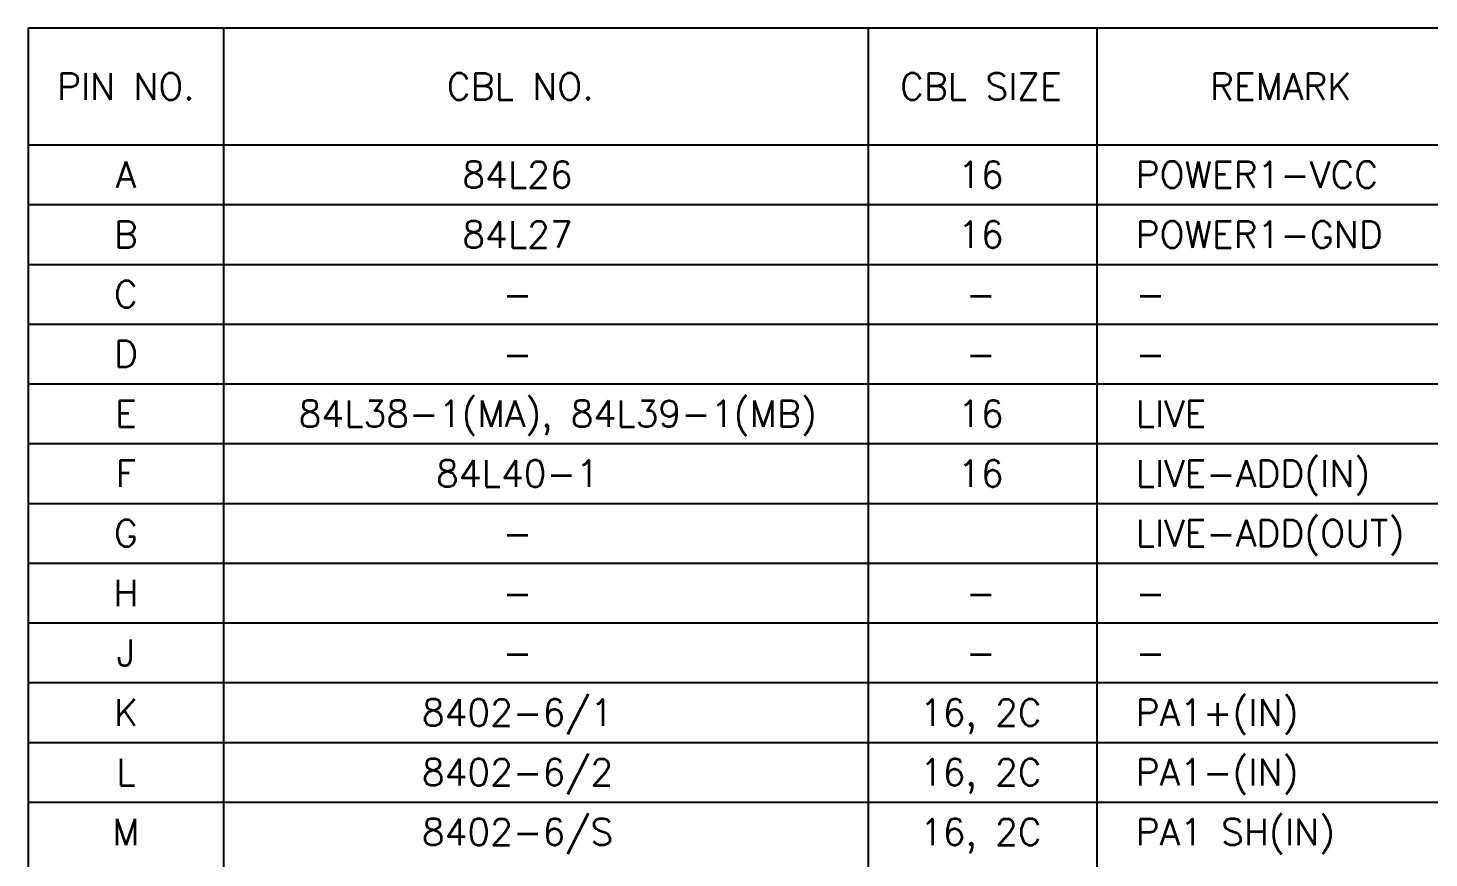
# Model space of a CAD drawing. Extents: x 260 to 819, y -886 to -454.
# Drawn here: x 401.8 to 558.4, y -667.5 to -574.7 of the extents above; entities that cross this region are included whole.
import ezdxf
from ezdxf.enums import TextEntityAlignment as Align

# ---------------------------------------------------------------- set-up
doc = ezdxf.new("R2010")
doc.units = 0
doc.header["$LTSCALE"] = 150
doc.header["$MEASUREMENT"] = 0
doc.layers.get('0').update_dxf_attribs({"color": 6, "linetype": 'CONTINUOUS'})
doc.styles.get("Standard").update_dxf_attribs({"font": 'romans.shx', "width": 0.8, "bigfont": 'whgtxt.shx'})

msp = doc.modelspace()

# ---------------------------------------------------------------- linework, layer by layer
at = {"color": 0}
for p, q in [((401.83, -574.66), (401.83, -735.04)), ((401.83, -574.66), (423.7, -574.66)), ((423.7, -574.66), (423.7, -735.04)), ((423.7, -574.66), (423.7, -735.04)), ((423.7, -574.66), (521.3, -574.66)), ((495.74, -574.66), (495.74, -735.04)), ((521.3, -574.66), (562, -574.66)), ((521.3, -574.66), (521.3, -735.04)), ((401.83, -587.72), (423.7, -587.72)), ((423.7, -587.72), (521.3, -587.72)), ((521.3, -587.72), (562, -587.72)), ((401.83, -594.4), (423.7, -594.4)), ((423.7, -594.4), (521.3, -594.4)), ((521.3, -594.4), (562, -594.4)), ((401.83, -601.09), (423.7, -601.09)), ((423.7, -601.09), (521.3, -601.09)), ((521.3, -601.09), (562, -601.09)), ((401.83, -607.77), (423.7, -607.77)), ((423.7, -607.77), (521.3, -607.77)), ((521.3, -607.77), (562, -607.77)), ((401.83, -614.45), (423.7, -614.45)), ((423.7, -614.45), (521.3, -614.45)), ((521.3, -614.45), (562, -614.45)), ((401.83, -621.13), (423.7, -621.13)), ((423.7, -621.13), (521.3, -621.13)), ((521.3, -621.13), (562, -621.13)), ((401.83, -627.82), (424.62, -627.82)), ((423.7, -627.82), (521.3, -627.82)), ((521.3, -627.82), (562, -627.82)), ((401.83, -634.5), (424.62, -634.5)), ((423.7, -634.5), (521.3, -634.5)), ((521.3, -634.5), (562, -634.5)), ((401.83, -641.18), (423.7, -641.18)), ((423.7, -641.18), (521.3, -641.18)), ((521.3, -641.18), (562, -641.18)), ((401.83, -647.86), (423.7, -647.86)), ((423.7, -647.86), (521.3, -647.86)), ((521.3, -647.86), (562, -647.86)), ((401.83, -654.55), (425.21, -654.55)), ((425.21, -654.55), (521.3, -654.55)), ((521.3, -654.55), (562, -654.55)), ((401.83, -661.23), (424.78, -661.23)), ((424.78, -661.23), (521.3, -661.23)), ((521.3, -661.23), (562, -661.23))]:
    msp.add_line(p, q, dxfattribs=at)

# ---------------------------------------------------------------- texts
for s, p in [('PIN NO.', (412.77, -581.19)), ('CBL NO.', (456.85, -581.19)), ('CBL SIZE', (508.34, -581.19)), ('REMARK', (541.85, -581.19)), ('A', (412.77, -591.06)), ('84L26', (456.55, -591.06)), ('16', (508.34, -591.06)), ('B', (412.77, -597.75)), ('84L27', (456.55, -597.75)), ('16', (508.34, -597.75)), ('C', (412.77, -604.43)), ('-', (456.55, -604.43)), ('-', (508.34, -604.43)), ('D', (412.77, -611.11)), ('-', (456.55, -611.11)), ('-', (508.34, -611.11)), ('E', (412.77, -617.79)), ('84L38-1(MA), 84L39-1(MB)', (461.04, -617.79)), ('16', (508.34, -617.79)), ('F', (412.77, -624.48)), ('84L40-1', (456.55, -624.48)), ('16', (508.34, -624.48)), ('G', (412.77, -631.16)), ('-', (456.55, -631.16)), ('H', (412.77, -637.84)), ('-', (456.55, -637.84)), ('-', (508.34, -637.84)), ('J', (412.77, -644.52)), ('-', (456.55, -644.52)), ('-', (508.34, -644.52)), ('K', (412.77, -651.21)), ('8402-6/1', (456.55, -651.21)), ('16, 2C', (508.34, -651.21)), ('8402-6/2', (456.55, -657.89)), ('L', (412.77, -657.89)), ('16, 2C', (508.34, -657.89)), ('M', (412.77, -664.57)), ('8402-6/S', (456.55, -664.57)), ('16, 2C', (508.34, -664.57))]:
    msp.add_text(s, height=2.97, dxfattribs=at).set_placement(p, align=Align.MIDDLE_CENTER)
for s, p in [('POWER1-VCC', (525.65, -591.06)), ('POWER1-GND', (525.65, -597.75)), ('-', (525.65, -604.43)), ('-', (525.65, -611.11)), ('LIVE', (525.65, -617.79)), ('LIVE-ADD(IN)', (525.65, -624.48)), ('LIVE-ADD(OUT)', (525.65, -631.16)), ('-', (525.65, -637.84)), ('-', (525.65, -644.52)), ('PA1+(IN)', (525.65, -651.21)), ('PA1-(IN)', (525.65, -657.89)), ('PA1 SH(IN)', (525.65, -664.57))]:
    msp.add_text(s, height=2.97, dxfattribs=at).set_placement(p, align=Align.MIDDLE_LEFT)

doc.saveas('drawing.dxf')
